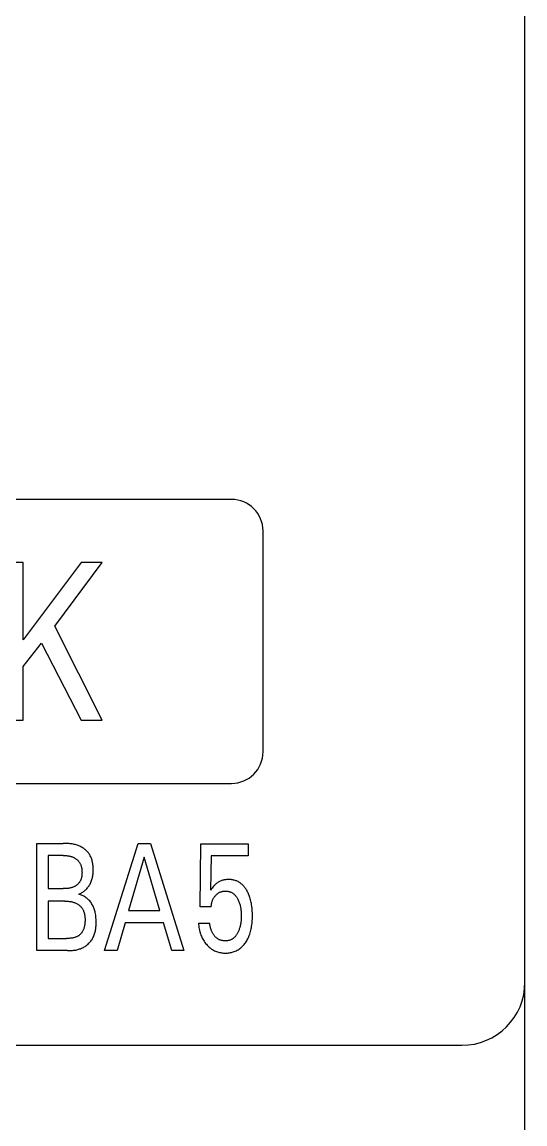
# Model space of a CAD drawing. Extents: x 0 to 420, y 0 to 297.
# Drawn here: x 200.33 to 208.3, y 184.93 to 202.39 of the extents above; entities that cross this region are included whole.
import ezdxf

# ---------------------------------------------------------------- set-up
doc = ezdxf.new("R2010")
doc.units = 0
doc.header["$LTSCALE"] = 23.1
doc.layers.add('10000_FRONT', color=7, linetype='CONTINUOUS')

msp = doc.modelspace()

# ---------------------------------------------------------------- linework, layer by layer
at = {"layer": '10000_FRONT', "color": 7, "linetype": 'CONTINUOUS'}
for p, q in [((208.298, 164.673), (208.298, 252.673)), ((203.648, 194.823), (196.148, 194.823)), ((204.148, 190.823), (204.148, 194.323)), ((200.348, 193.823), (200.098, 193.823)), ((201.264, 193.823), (200.348, 192.599)), ((200.348, 192.599), (200.348, 193.823)), ((200.848, 192.812), (201.598, 193.823)), ((201.598, 193.823), (201.264, 193.823)), ((201.598, 191.323), (200.848, 192.812)), ((200.348, 192.174), (200.639, 192.546)), ((200.639, 192.546), (201.264, 191.323)), ((200.348, 191.323), (200.348, 192.174)), ((200.098, 191.323), (200.348, 191.323)), ((201.264, 191.323), (201.598, 191.323)), ((196.148, 190.323), (203.648, 190.323)), ((200.564, 187.673), (200.564, 189.373)), ((200.564, 189.373), (200.983, 189.373)), ((200.999, 189.373), (200.983, 189.373)), ((201.014, 189.372), (200.999, 189.373)), ((201.03, 189.372), (201.014, 189.372)), ((201.046, 189.371), (201.03, 189.372)), ((201.062, 189.37), (201.046, 189.371)), ((201.078, 189.369), (201.062, 189.37)), ((201.094, 189.367), (201.078, 189.369)), ((201.109, 189.365), (201.094, 189.367)), ((201.125, 189.363), (201.109, 189.365)), ((201.141, 189.36), (201.125, 189.363)), ((201.156, 189.357), (201.141, 189.36)), ((201.171, 189.353), (201.156, 189.357)), ((201.187, 189.349), (201.171, 189.353)), ((201.202, 189.344), (201.187, 189.349)), ((201.217, 189.339), (201.202, 189.344)), ((201.231, 189.333), (201.217, 189.339)), ((201.246, 189.326), (201.231, 189.333)), ((201.259, 189.32), (201.246, 189.326)), ((201.271, 189.313), (201.259, 189.32)), ((201.284, 189.306), (201.271, 189.313)), ((201.296, 189.298), (201.284, 189.306)), ((201.307, 189.29), (201.296, 189.298)), ((201.319, 189.282), (201.307, 189.29)), ((201.638, 187.673), (202.168, 189.373)), ((202.168, 189.373), (202.362, 189.373)), ((202.362, 189.373), (202.892, 187.673)), ((203.153, 188.369), (203.164, 189.363)), ((203.164, 189.363), (203.912, 189.363)), ((203.912, 189.363), (203.912, 189.177)), ((200.741, 189.18), (200.741, 188.655)), ((200.983, 189.18), (200.741, 189.18)), ((200.983, 189.18), (200.993, 189.18)), ((200.993, 189.18), (201.003, 189.18)), ((201.003, 189.18), (201.013, 189.179)), ((201.013, 189.179), (201.023, 189.179)), ((201.023, 189.179), (201.033, 189.178)), ((201.033, 189.178), (201.042, 189.177)), ((201.042, 189.177), (201.052, 189.176)), ((201.052, 189.176), (201.062, 189.175)), ((201.062, 189.175), (201.072, 189.173)), ((201.072, 189.173), (201.082, 189.171)), ((201.082, 189.171), (201.092, 189.169)), ((201.092, 189.169), (201.101, 189.167)), ((201.101, 189.167), (201.111, 189.164)), ((201.111, 189.164), (201.12, 189.161)), ((201.12, 189.161), (201.129, 189.158)), ((201.129, 189.158), (201.139, 189.154)), ((201.139, 189.154), (201.148, 189.15)), ((201.148, 189.15), (201.156, 189.145)), ((201.156, 189.145), (201.165, 189.141)), ((201.165, 189.141), (201.173, 189.135)), ((201.173, 189.135), (201.181, 189.13)), ((201.181, 189.13), (201.189, 189.124)), ((201.189, 189.124), (201.197, 189.118)), ((201.197, 189.118), (201.204, 189.112)), ((201.204, 189.112), (201.211, 189.105)), ((201.33, 189.273), (201.319, 189.282)), ((201.341, 189.263), (201.33, 189.273)), ((201.351, 189.254), (201.341, 189.263)), ((201.361, 189.244), (201.351, 189.254)), ((201.371, 189.233), (201.361, 189.244)), ((201.38, 189.222), (201.371, 189.233)), ((201.388, 189.211), (201.38, 189.222)), ((201.396, 189.199), (201.388, 189.211)), ((201.404, 189.187), (201.396, 189.199)), ((201.411, 189.174), (201.404, 189.187)), ((201.417, 189.161), (201.411, 189.174)), ((201.423, 189.148), (201.417, 189.161)), ((201.429, 189.134), (201.423, 189.148)), ((201.434, 189.12), (201.429, 189.134)), ((201.438, 189.106), (201.434, 189.12)), ((202.266, 189.153), (202.018, 188.309)), ((202.514, 188.309), (202.266, 189.153)), ((203.326, 189.177), (203.316, 188.63)), ((203.912, 189.177), (203.326, 189.177)), ((201.211, 189.105), (201.218, 189.098)), ((201.218, 189.098), (201.224, 189.091)), ((201.224, 189.091), (201.23, 189.083)), ((201.23, 189.083), (201.236, 189.076)), ((201.236, 189.076), (201.242, 189.068)), ((201.242, 189.068), (201.247, 189.059)), ((201.247, 189.059), (201.251, 189.051)), ((201.251, 189.051), (201.255, 189.042)), ((201.255, 189.042), (201.259, 189.034)), ((201.259, 189.034), (201.263, 189.025)), ((201.263, 189.025), (201.266, 189.016)), ((201.266, 189.016), (201.268, 189.006)), ((201.268, 189.006), (201.271, 188.997)), ((201.271, 188.997), (201.273, 188.987)), ((201.273, 188.987), (201.275, 188.978)), ((201.275, 188.978), (201.276, 188.968)), ((201.276, 188.968), (201.277, 188.958)), ((201.277, 188.958), (201.278, 188.949)), ((201.278, 188.949), (201.279, 188.939)), ((201.279, 188.939), (201.279, 188.929)), ((201.442, 189.091), (201.438, 189.106)), ((201.445, 189.076), (201.442, 189.091)), ((201.448, 189.062), (201.445, 189.076)), ((201.45, 189.047), (201.448, 189.062)), ((201.452, 189.032), (201.45, 189.047)), ((201.454, 189.017), (201.452, 189.032)), ((201.455, 189.001), (201.454, 189.017)), ((201.456, 188.986), (201.455, 189.001)), ((201.456, 188.971), (201.456, 188.986)), ((201.456, 188.956), (201.456, 188.971)), ((201.456, 188.94), (201.456, 188.956)), ((201.456, 188.924), (201.456, 188.94)), ((201.242, 188.76), (201.237, 188.753)), ((201.247, 188.768), (201.242, 188.76)), ((201.251, 188.775), (201.247, 188.768)), ((201.255, 188.783), (201.251, 188.775)), ((201.259, 188.792), (201.255, 188.783)), ((201.262, 188.8), (201.259, 188.792)), ((201.265, 188.808), (201.262, 188.8)), ((201.268, 188.817), (201.265, 188.808)), ((201.27, 188.826), (201.268, 188.817)), ((201.272, 188.835), (201.27, 188.826)), ((201.274, 188.844), (201.272, 188.835)), ((201.276, 188.853), (201.274, 188.844)), ((201.277, 188.862), (201.276, 188.853)), ((201.278, 188.871), (201.277, 188.862)), ((201.279, 188.89), (201.278, 188.881)), ((201.278, 188.881), (201.278, 188.871)), ((201.279, 188.929), (201.28, 188.919)), ((201.28, 188.909), (201.279, 188.899)), ((201.279, 188.899), (201.279, 188.89)), ((201.28, 188.919), (201.28, 188.909)), ((201.42, 188.755), (201.426, 188.769)), ((201.426, 188.769), (201.431, 188.783)), ((201.431, 188.783), (201.436, 188.798)), ((201.436, 188.798), (201.44, 188.814)), ((201.44, 188.814), (201.444, 188.829)), ((201.444, 188.829), (201.447, 188.844)), ((201.447, 188.844), (201.45, 188.86)), ((201.45, 188.86), (201.452, 188.876)), ((201.452, 188.876), (201.454, 188.892)), ((201.454, 188.892), (201.455, 188.908)), ((201.455, 188.908), (201.456, 188.924)), ((203.447, 188.762), (203.436, 188.756)), ((203.459, 188.768), (203.447, 188.762)), ((203.47, 188.774), (203.459, 188.768)), ((203.482, 188.779), (203.47, 188.774)), ((203.495, 188.784), (203.482, 188.779)), ((203.507, 188.787), (203.495, 188.784)), ((203.52, 188.791), (203.507, 188.787)), ((203.531, 188.793), (203.52, 188.791)), ((203.543, 188.796), (203.531, 188.793)), ((203.555, 188.797), (203.543, 188.796)), ((203.567, 188.799), (203.555, 188.797)), ((203.579, 188.8), (203.567, 188.799)), ((203.591, 188.8), (203.579, 188.8)), ((203.603, 188.8), (203.591, 188.8)), ((203.616, 188.8), (203.603, 188.8)), ((203.629, 188.799), (203.616, 188.8)), ((203.641, 188.798), (203.629, 188.799)), ((203.654, 188.797), (203.641, 188.798)), ((203.667, 188.795), (203.654, 188.797)), ((203.68, 188.792), (203.667, 188.795)), ((203.692, 188.789), (203.68, 188.792)), ((203.705, 188.786), (203.692, 188.789)), ((203.717, 188.781), (203.705, 188.786)), ((203.729, 188.777), (203.717, 188.781)), ((203.74, 188.772), (203.729, 188.777)), ((203.751, 188.766), (203.74, 188.772)), ((203.762, 188.76), (203.751, 188.766)), ((203.773, 188.754), (203.762, 188.76)), ((200.741, 188.655), (200.983, 188.655)), ((200.993, 188.655), (200.983, 188.655)), ((201.004, 188.655), (200.993, 188.655)), ((201.014, 188.655), (201.004, 188.655)), ((201.025, 188.656), (201.014, 188.655)), ((201.035, 188.656), (201.025, 188.656)), ((201.046, 188.657), (201.035, 188.656)), ((201.056, 188.659), (201.046, 188.657)), ((201.067, 188.66), (201.056, 188.659)), ((201.077, 188.662), (201.067, 188.66)), ((201.088, 188.664), (201.077, 188.662)), ((201.098, 188.666), (201.088, 188.664)), ((201.108, 188.669), (201.098, 188.666)), ((201.118, 188.672), (201.108, 188.669)), ((201.128, 188.675), (201.118, 188.672)), ((201.138, 188.679), (201.128, 188.675)), ((201.148, 188.683), (201.138, 188.679)), ((201.156, 188.687), (201.148, 188.683)), ((201.164, 188.691), (201.156, 188.687)), ((201.171, 188.695), (201.164, 188.691)), ((201.179, 188.7), (201.171, 188.695)), ((201.186, 188.705), (201.179, 188.7)), ((201.193, 188.71), (201.186, 188.705)), ((201.2, 188.715), (201.193, 188.71)), ((201.207, 188.721), (201.2, 188.715)), ((201.214, 188.727), (201.207, 188.721)), ((201.22, 188.733), (201.214, 188.727)), ((201.226, 188.74), (201.22, 188.733)), ((201.232, 188.746), (201.226, 188.74)), ((201.237, 188.753), (201.232, 188.746)), ((201.255, 188.58), (201.267, 188.586)), ((201.267, 188.586), (201.279, 188.593)), ((201.279, 188.593), (201.291, 188.6)), ((201.291, 188.6), (201.303, 188.608)), ((201.303, 188.608), (201.314, 188.616)), ((201.314, 188.616), (201.325, 188.625)), ((201.325, 188.625), (201.335, 188.634)), ((201.335, 188.634), (201.345, 188.644)), ((201.345, 188.644), (201.355, 188.654)), ((201.355, 188.654), (201.365, 188.666)), ((201.365, 188.666), (201.374, 188.677)), ((201.374, 188.677), (201.383, 188.69)), ((201.383, 188.69), (201.392, 188.702)), ((201.392, 188.702), (201.399, 188.715)), ((201.399, 188.715), (201.407, 188.728)), ((201.407, 188.728), (201.414, 188.742)), ((201.414, 188.742), (201.42, 188.755)), ((203.328, 188.647), (203.316, 188.63)), ((203.341, 188.664), (203.328, 188.647)), ((203.352, 188.678), (203.341, 188.664)), ((203.364, 188.692), (203.352, 188.678)), ((203.37, 188.7), (203.364, 188.692)), ((203.377, 188.707), (203.37, 188.7)), ((203.385, 188.715), (203.377, 188.707)), ((203.394, 188.724), (203.385, 188.715)), ((203.404, 188.732), (203.394, 188.724)), ((203.414, 188.741), (203.404, 188.732)), ((203.425, 188.748), (203.414, 188.741)), ((203.436, 188.756), (203.425, 188.748)), ((203.436, 188.583), (203.444, 188.588)), ((203.444, 188.588), (203.452, 188.593)), ((203.452, 188.593), (203.46, 188.597)), ((203.46, 188.597), (203.469, 188.601)), ((203.469, 188.601), (203.477, 188.604)), ((203.477, 188.604), (203.486, 188.607)), ((203.486, 188.607), (203.495, 188.61)), ((203.495, 188.61), (203.504, 188.612)), ((203.504, 188.612), (203.513, 188.614)), ((203.513, 188.614), (203.523, 188.615)), ((203.523, 188.615), (203.532, 188.616)), ((203.532, 188.616), (203.542, 188.617)), ((203.542, 188.617), (203.551, 188.617)), ((203.551, 188.617), (203.561, 188.617)), ((203.561, 188.617), (203.571, 188.616)), ((203.571, 188.616), (203.58, 188.616)), ((203.58, 188.616), (203.59, 188.614)), ((203.59, 188.614), (203.6, 188.612)), ((203.6, 188.612), (203.609, 188.61)), ((203.609, 188.61), (203.618, 188.607)), ((203.618, 188.607), (203.627, 188.604)), ((203.627, 188.604), (203.636, 188.601)), ((203.636, 188.601), (203.645, 188.597)), ((203.645, 188.597), (203.653, 188.592)), ((203.653, 188.592), (203.661, 188.587)), ((203.661, 188.587), (203.669, 188.582)), ((203.783, 188.747), (203.773, 188.754)), ((203.793, 188.74), (203.783, 188.747)), ((203.803, 188.732), (203.793, 188.74)), ((203.813, 188.724), (203.803, 188.732)), ((203.823, 188.715), (203.813, 188.724)), ((203.832, 188.706), (203.823, 188.715)), ((203.841, 188.696), (203.832, 188.706)), ((203.85, 188.685), (203.841, 188.696)), ((203.859, 188.675), (203.85, 188.685)), ((203.867, 188.664), (203.859, 188.675)), ((203.875, 188.652), (203.867, 188.664)), ((203.882, 188.641), (203.875, 188.652)), ((203.889, 188.629), (203.882, 188.641)), ((203.897, 188.616), (203.889, 188.629)), ((203.904, 188.602), (203.897, 188.616)), ((203.911, 188.588), (203.904, 188.602)), ((203.918, 188.574), (203.911, 188.588)), ((200.741, 188.457), (200.741, 187.865)), ((201.005, 188.457), (200.741, 188.457)), ((201.005, 188.457), (201.016, 188.457)), ((201.016, 188.457), (201.028, 188.457)), ((201.028, 188.457), (201.039, 188.456)), ((201.039, 188.456), (201.051, 188.456)), ((201.051, 188.456), (201.062, 188.455)), ((201.062, 188.455), (201.074, 188.454)), ((201.074, 188.454), (201.085, 188.452)), ((201.085, 188.452), (201.096, 188.451)), ((201.096, 188.451), (201.108, 188.449)), ((201.108, 188.449), (201.119, 188.446)), ((201.119, 188.446), (201.13, 188.444)), ((201.13, 188.444), (201.141, 188.441)), ((201.141, 188.441), (201.152, 188.437)), ((201.152, 188.437), (201.163, 188.434)), ((201.163, 188.434), (201.173, 188.429)), ((201.173, 188.429), (201.184, 188.424)), ((201.184, 188.424), (201.193, 188.42)), ((201.193, 188.42), (201.202, 188.415)), ((201.202, 188.415), (201.212, 188.409)), ((201.228, 188.569), (201.242, 188.574)), ((201.242, 188.565), (201.228, 188.569)), ((201.242, 188.574), (201.255, 188.58)), ((201.256, 188.559), (201.242, 188.565)), ((201.27, 188.554), (201.256, 188.559)), ((201.284, 188.548), (201.27, 188.554)), ((201.297, 188.541), (201.284, 188.548)), ((201.309, 188.534), (201.297, 188.541)), ((201.322, 188.527), (201.309, 188.534)), ((201.334, 188.519), (201.322, 188.527)), ((201.345, 188.511), (201.334, 188.519)), ((201.357, 188.502), (201.345, 188.511)), ((201.368, 188.493), (201.357, 188.502)), ((201.378, 188.484), (201.368, 188.493)), ((201.39, 188.472), (201.378, 188.484)), ((201.401, 188.46), (201.39, 188.472)), ((201.412, 188.447), (201.401, 188.46)), ((201.422, 188.434), (201.412, 188.447)), ((201.431, 188.42), (201.422, 188.434)), ((201.44, 188.406), (201.431, 188.42)), ((203.33, 188.405), (203.333, 188.417)), ((203.333, 188.417), (203.335, 188.429)), ((203.335, 188.429), (203.338, 188.441)), ((203.338, 188.441), (203.342, 188.451)), ((203.342, 188.451), (203.345, 188.462)), ((203.345, 188.462), (203.349, 188.472)), ((203.349, 188.472), (203.353, 188.482)), ((203.353, 188.482), (203.358, 188.492)), ((203.358, 188.492), (203.363, 188.502)), ((203.363, 188.502), (203.368, 188.511)), ((203.368, 188.511), (203.374, 188.52)), ((203.374, 188.52), (203.38, 188.528)), ((203.38, 188.528), (203.386, 188.536)), ((203.386, 188.536), (203.393, 188.544)), ((203.393, 188.544), (203.4, 188.552)), ((203.4, 188.552), (203.407, 188.559)), ((203.407, 188.559), (203.414, 188.565)), ((203.414, 188.565), (203.421, 188.572)), ((203.421, 188.572), (203.429, 188.578)), ((203.429, 188.578), (203.436, 188.583)), ((203.669, 188.582), (203.676, 188.577)), ((203.676, 188.577), (203.684, 188.571)), ((203.684, 188.571), (203.691, 188.565)), ((203.691, 188.565), (203.698, 188.558)), ((203.698, 188.558), (203.706, 188.55)), ((203.706, 188.55), (203.712, 188.542)), ((203.712, 188.542), (203.719, 188.534)), ((203.719, 188.534), (203.725, 188.526)), ((203.725, 188.526), (203.731, 188.517)), ((203.731, 188.517), (203.736, 188.508)), ((203.736, 188.508), (203.742, 188.499)), ((203.742, 188.499), (203.749, 188.487)), ((203.749, 188.487), (203.755, 188.474)), ((203.755, 188.474), (203.761, 188.461)), ((203.761, 188.461), (203.766, 188.448)), ((203.766, 188.448), (203.771, 188.435)), ((203.771, 188.435), (203.776, 188.422)), ((203.776, 188.422), (203.78, 188.409)), ((203.924, 188.559), (203.918, 188.574)), ((203.929, 188.545), (203.924, 188.559)), ((203.935, 188.53), (203.929, 188.545)), ((203.94, 188.515), (203.935, 188.53)), ((203.945, 188.496), (203.94, 188.515)), ((203.951, 188.477), (203.945, 188.496)), ((203.955, 188.458), (203.951, 188.477)), ((203.96, 188.438), (203.955, 188.458)), ((203.963, 188.419), (203.96, 188.438)), ((203.967, 188.399), (203.963, 188.419)), ((201.212, 188.409), (201.22, 188.403)), ((201.22, 188.403), (201.229, 188.397)), ((201.229, 188.397), (201.237, 188.39)), ((201.237, 188.39), (201.245, 188.383)), ((201.245, 188.383), (201.253, 188.376)), ((201.253, 188.376), (201.26, 188.369)), ((201.26, 188.369), (201.267, 188.361)), ((201.267, 188.361), (201.274, 188.353)), ((201.274, 188.353), (201.28, 188.344)), ((201.28, 188.344), (201.286, 188.336)), ((201.286, 188.336), (201.291, 188.327)), ((201.291, 188.327), (201.296, 188.318)), ((201.296, 188.318), (201.301, 188.308)), ((201.301, 188.308), (201.305, 188.299)), ((201.305, 188.299), (201.309, 188.289)), ((201.309, 188.289), (201.312, 188.279)), ((201.312, 188.279), (201.315, 188.269)), ((201.315, 188.269), (201.317, 188.259)), ((201.317, 188.259), (201.319, 188.249)), ((201.319, 188.249), (201.321, 188.238)), ((201.321, 188.238), (201.323, 188.228)), ((201.448, 188.392), (201.44, 188.406)), ((201.455, 188.378), (201.448, 188.392)), ((201.462, 188.364), (201.455, 188.378)), ((201.468, 188.35), (201.462, 188.364)), ((201.473, 188.335), (201.468, 188.35)), ((201.478, 188.32), (201.473, 188.335)), ((201.483, 188.305), (201.478, 188.32)), ((201.486, 188.29), (201.483, 188.305)), ((201.49, 188.275), (201.486, 188.29)), ((201.494, 188.255), (201.49, 188.275)), ((201.497, 188.235), (201.494, 188.255)), ((202.018, 188.309), (202.514, 188.309)), ((203.326, 188.369), (203.153, 188.369)), ((203.326, 188.369), (203.327, 188.381)), ((203.327, 188.381), (203.329, 188.393)), ((203.329, 188.393), (203.33, 188.405)), ((203.78, 188.409), (203.783, 188.396)), ((203.783, 188.396), (203.787, 188.383)), ((203.787, 188.383), (203.789, 188.37)), ((203.789, 188.37), (203.792, 188.357)), ((203.792, 188.357), (203.794, 188.344)), ((203.794, 188.344), (203.796, 188.33)), ((203.796, 188.33), (203.798, 188.313)), ((203.798, 188.313), (203.8, 188.296)), ((203.8, 188.296), (203.802, 188.278)), ((203.802, 188.278), (203.802, 188.261)), ((203.802, 188.261), (203.803, 188.243)), ((203.803, 188.243), (203.803, 188.226)), ((203.97, 188.38), (203.967, 188.399)), ((203.972, 188.364), (203.97, 188.38)), ((203.974, 188.349), (203.972, 188.364)), ((203.976, 188.324), (203.974, 188.349)), ((203.978, 188.299), (203.976, 188.324)), ((203.979, 188.273), (203.978, 188.299)), ((203.98, 188.248), (203.979, 188.273)), ((203.98, 188.223), (203.98, 188.248)), ((201.32, 188.073), (201.318, 188.061)), ((201.322, 188.086), (201.32, 188.073)), ((201.324, 188.099), (201.322, 188.086)), ((201.323, 188.228), (201.324, 188.217)), ((201.324, 188.217), (201.325, 188.207)), ((201.325, 188.112), (201.324, 188.099)), ((201.325, 188.207), (201.326, 188.196)), ((201.326, 188.125), (201.325, 188.112)), ((201.326, 188.196), (201.327, 188.185)), ((201.327, 188.138), (201.326, 188.125)), ((201.327, 188.185), (201.327, 188.175)), ((201.327, 188.175), (201.327, 188.164)), ((201.327, 188.164), (201.327, 188.151)), ((201.327, 188.151), (201.327, 188.138)), ((201.5, 188.215), (201.497, 188.235)), ((201.501, 188.194), (201.5, 188.215)), ((201.503, 188.174), (201.501, 188.194)), ((201.501, 188.05), (201.502, 188.067)), ((201.502, 188.067), (201.503, 188.083)), ((201.504, 188.154), (201.503, 188.174)), ((201.503, 188.083), (201.504, 188.1)), ((201.504, 188.133), (201.504, 188.154)), ((201.504, 188.116), (201.504, 188.133)), ((201.504, 188.1), (201.504, 188.116)), ((201.962, 188.116), (201.834, 187.673)), ((202.57, 188.116), (201.962, 188.116)), ((202.7, 187.673), (202.57, 188.116)), ((203.124, 188.11), (203.126, 188.087)), ((203.124, 188.11), (203.3, 188.11)), ((203.126, 188.087), (203.129, 188.064)), ((203.129, 188.064), (203.132, 188.041)), ((203.302, 188.099), (203.3, 188.11)), ((203.303, 188.088), (203.302, 188.099)), ((203.305, 188.077), (203.303, 188.088)), ((203.308, 188.066), (203.305, 188.077)), ((203.31, 188.055), (203.308, 188.066)), ((203.787, 188.067), (203.784, 188.054)), ((203.79, 188.08), (203.787, 188.067)), ((203.792, 188.093), (203.79, 188.08)), ((203.794, 188.107), (203.792, 188.093)), ((203.796, 188.12), (203.794, 188.107)), ((203.798, 188.13), (203.796, 188.12)), ((203.799, 188.141), (203.798, 188.13)), ((203.8, 188.158), (203.799, 188.141)), ((203.802, 188.175), (203.8, 188.158)), ((203.803, 188.209), (203.802, 188.192)), ((203.802, 188.192), (203.802, 188.175)), ((203.803, 188.226), (203.803, 188.209)), ((203.967, 188.057), (203.971, 188.081)), ((203.971, 188.081), (203.974, 188.104)), ((203.974, 188.104), (203.976, 188.128)), ((203.976, 188.128), (203.978, 188.152)), ((203.978, 188.152), (203.979, 188.176)), ((203.979, 188.176), (203.98, 188.199)), ((203.98, 188.199), (203.98, 188.223)), ((201.178, 187.886), (201.168, 187.883)), ((201.187, 187.89), (201.178, 187.886)), ((201.196, 187.894), (201.187, 187.89)), ((201.204, 187.897), (201.196, 187.894)), ((201.212, 187.901), (201.204, 187.897)), ((201.219, 187.906), (201.212, 187.901)), ((201.227, 187.91), (201.219, 187.906)), ((201.234, 187.915), (201.227, 187.91)), ((201.241, 187.921), (201.234, 187.915)), ((201.248, 187.927), (201.241, 187.921)), ((201.255, 187.934), (201.248, 187.927)), ((201.262, 187.941), (201.255, 187.934)), ((201.268, 187.948), (201.262, 187.941)), ((201.274, 187.955), (201.268, 187.948)), ((201.279, 187.963), (201.274, 187.955)), ((201.284, 187.971), (201.279, 187.963)), ((201.289, 187.979), (201.284, 187.971)), ((201.294, 187.989), (201.289, 187.979)), ((201.298, 187.999), (201.294, 187.989)), ((201.303, 188.009), (201.298, 187.999)), ((201.306, 188.019), (201.303, 188.009)), ((201.31, 188.029), (201.306, 188.019)), ((201.313, 188.04), (201.31, 188.029)), ((201.315, 188.05), (201.313, 188.04)), ((201.318, 188.061), (201.315, 188.05)), ((201.453, 187.877), (201.461, 187.892)), ((201.461, 187.892), (201.467, 187.907)), ((201.467, 187.907), (201.473, 187.922)), ((201.473, 187.922), (201.478, 187.937)), ((201.478, 187.937), (201.483, 187.953)), ((201.483, 187.953), (201.487, 187.969)), ((201.487, 187.969), (201.491, 187.985)), ((201.491, 187.985), (201.494, 188.001)), ((201.494, 188.001), (201.497, 188.017)), ((201.497, 188.017), (201.499, 188.034)), ((201.499, 188.034), (201.501, 188.05)), ((203.132, 188.041), (203.137, 188.018)), ((203.137, 188.018), (203.142, 187.995)), ((203.142, 187.995), (203.147, 187.972)), ((203.147, 187.972), (203.152, 187.954)), ((203.152, 187.954), (203.158, 187.937)), ((203.158, 187.937), (203.164, 187.92)), ((203.164, 187.92), (203.171, 187.903)), ((203.171, 187.903), (203.178, 187.887)), ((203.178, 187.887), (203.185, 187.871)), ((203.313, 188.043), (203.31, 188.055)), ((203.316, 188.032), (203.313, 188.043)), ((203.32, 188.02), (203.316, 188.032)), ((203.324, 188.009), (203.32, 188.02)), ((203.328, 187.997), (203.324, 188.009)), ((203.332, 187.986), (203.328, 187.997)), ((203.337, 187.975), (203.332, 187.986)), ((203.342, 187.964), (203.337, 187.975)), ((203.348, 187.953), (203.342, 187.964)), ((203.352, 187.945), (203.348, 187.953)), ((203.357, 187.937), (203.352, 187.945)), ((203.362, 187.929), (203.357, 187.937)), ((203.367, 187.921), (203.362, 187.929)), ((203.373, 187.914), (203.367, 187.921)), ((203.378, 187.906), (203.373, 187.914)), ((203.384, 187.899), (203.378, 187.906)), ((203.39, 187.893), (203.384, 187.899)), ((203.396, 187.886), (203.39, 187.893)), ((203.403, 187.88), (203.396, 187.886)), ((203.698, 187.888), (203.692, 187.881)), ((203.705, 187.894), (203.698, 187.888)), ((203.711, 187.902), (203.705, 187.894)), ((203.717, 187.909), (203.711, 187.902)), ((203.723, 187.917), (203.717, 187.909)), ((203.728, 187.924), (203.723, 187.917)), ((203.733, 187.932), (203.728, 187.924)), ((203.738, 187.94), (203.733, 187.932)), ((203.743, 187.949), (203.738, 187.94)), ((203.748, 187.959), (203.743, 187.949)), ((203.754, 187.97), (203.748, 187.959)), ((203.759, 187.982), (203.754, 187.97)), ((203.764, 187.993), (203.759, 187.982)), ((203.768, 188.004), (203.764, 187.993)), ((203.772, 188.016), (203.768, 188.004)), ((203.776, 188.028), (203.772, 188.016)), ((203.78, 188.041), (203.776, 188.028)), ((203.784, 188.054), (203.78, 188.041)), ((203.915, 187.88), (203.923, 187.897)), ((203.923, 187.897), (203.93, 187.915)), ((203.93, 187.915), (203.937, 187.935)), ((203.937, 187.935), (203.944, 187.955)), ((203.944, 187.955), (203.95, 187.975)), ((203.95, 187.975), (203.955, 187.995)), ((203.955, 187.995), (203.96, 188.016)), ((203.96, 188.016), (203.964, 188.036)), ((203.964, 188.036), (203.967, 188.057)), ((200.741, 187.865), (201.033, 187.865)), ((201.047, 187.866), (201.033, 187.865)), ((201.062, 187.866), (201.047, 187.866)), ((201.076, 187.867), (201.062, 187.866)), ((201.09, 187.868), (201.076, 187.867)), ((201.104, 187.87), (201.09, 187.868)), ((201.118, 187.872), (201.104, 187.87)), ((201.128, 187.873), (201.118, 187.872)), ((201.138, 187.875), (201.128, 187.873)), ((201.148, 187.878), (201.138, 187.875)), ((201.158, 187.88), (201.148, 187.878)), ((201.168, 187.883), (201.158, 187.88)), ((201.272, 187.71), (201.287, 187.717)), ((201.287, 187.717), (201.302, 187.724)), ((201.302, 187.724), (201.315, 187.731)), ((201.315, 187.731), (201.328, 187.74)), ((201.328, 187.74), (201.341, 187.748)), ((201.341, 187.748), (201.354, 187.758)), ((201.354, 187.758), (201.366, 187.768)), ((201.366, 187.768), (201.378, 187.778)), ((201.378, 187.778), (201.389, 187.789)), ((201.389, 187.789), (201.4, 187.801)), ((201.4, 187.801), (201.41, 187.812)), ((201.41, 187.812), (201.42, 187.825)), ((201.42, 187.825), (201.429, 187.837)), ((201.429, 187.837), (201.438, 187.85)), ((201.438, 187.85), (201.446, 187.864)), ((201.446, 187.864), (201.453, 187.877)), ((203.185, 187.871), (203.194, 187.855)), ((203.194, 187.855), (203.203, 187.837)), ((203.203, 187.837), (203.214, 187.821)), ((203.214, 187.821), (203.225, 187.804)), ((203.225, 187.804), (203.237, 187.788)), ((203.237, 187.788), (203.25, 187.773)), ((203.25, 187.773), (203.263, 187.758)), ((203.263, 187.758), (203.274, 187.747)), ((203.274, 187.747), (203.285, 187.736)), ((203.285, 187.736), (203.296, 187.726)), ((203.296, 187.726), (203.308, 187.716)), ((203.308, 187.716), (203.321, 187.707)), ((203.41, 187.874), (203.403, 187.88)), ((203.417, 187.868), (203.41, 187.874)), ((203.424, 187.863), (203.417, 187.868)), ((203.431, 187.858), (203.424, 187.863)), ((203.439, 187.854), (203.431, 187.858)), ((203.447, 187.85), (203.439, 187.854)), ((203.455, 187.846), (203.447, 187.85)), ((203.463, 187.843), (203.455, 187.846)), ((203.472, 187.84), (203.463, 187.843)), ((203.48, 187.837), (203.472, 187.84)), ((203.489, 187.834), (203.48, 187.837)), ((203.498, 187.832), (203.489, 187.834)), ((203.506, 187.831), (203.498, 187.832)), ((203.515, 187.829), (203.506, 187.831)), ((203.524, 187.828), (203.515, 187.829)), ((203.533, 187.827), (203.524, 187.828)), ((203.542, 187.827), (203.533, 187.827)), ((203.551, 187.827), (203.542, 187.827)), ((203.56, 187.827), (203.551, 187.827)), ((203.569, 187.828), (203.56, 187.827)), ((203.578, 187.828), (203.569, 187.828)), ((203.586, 187.829), (203.578, 187.828)), ((203.595, 187.831), (203.586, 187.829)), ((203.603, 187.833), (203.595, 187.831)), ((203.612, 187.835), (203.603, 187.833)), ((203.62, 187.837), (203.612, 187.835)), ((203.628, 187.84), (203.62, 187.837)), ((203.636, 187.844), (203.628, 187.84)), ((203.643, 187.847), (203.636, 187.844)), ((203.651, 187.851), (203.643, 187.847)), ((203.658, 187.855), (203.651, 187.851)), ((203.665, 187.86), (203.658, 187.855)), ((203.672, 187.865), (203.665, 187.86)), ((203.679, 187.87), (203.672, 187.865)), ((203.685, 187.875), (203.679, 187.87)), ((203.692, 187.881), (203.685, 187.875)), ((203.782, 187.706), (203.794, 187.716)), ((203.794, 187.716), (203.806, 187.726)), ((203.806, 187.726), (203.817, 187.737)), ((203.817, 187.737), (203.828, 187.748)), ((203.828, 187.748), (203.839, 187.76)), ((203.839, 187.76), (203.849, 187.772)), ((203.849, 187.772), (203.859, 187.784)), ((203.859, 187.784), (203.868, 187.797)), ((203.868, 187.797), (203.879, 187.813)), ((203.879, 187.813), (203.889, 187.829)), ((203.889, 187.829), (203.898, 187.845)), ((203.898, 187.845), (203.907, 187.862)), ((203.907, 187.862), (203.915, 187.88)), ((201.049, 187.673), (200.564, 187.673)), ((201.049, 187.673), (201.065, 187.673)), ((201.065, 187.673), (201.081, 187.673)), ((201.081, 187.673), (201.098, 187.674)), ((201.098, 187.674), (201.114, 187.675)), ((201.114, 187.675), (201.13, 187.676)), ((201.13, 187.676), (201.146, 187.678)), ((201.146, 187.678), (201.163, 187.68)), ((201.163, 187.68), (201.179, 187.683)), ((201.179, 187.683), (201.195, 187.686)), ((201.195, 187.686), (201.211, 187.69)), ((201.211, 187.69), (201.226, 187.694)), ((201.226, 187.694), (201.242, 187.699)), ((201.242, 187.699), (201.257, 187.704)), ((201.257, 187.704), (201.272, 187.71)), ((201.834, 187.673), (201.638, 187.673)), ((202.892, 187.673), (202.7, 187.673)), ((203.321, 187.707), (203.333, 187.698)), ((203.333, 187.698), (203.346, 187.689)), ((203.346, 187.689), (203.361, 187.68)), ((203.361, 187.68), (203.377, 187.672)), ((203.377, 187.672), (203.393, 187.665)), ((203.393, 187.665), (203.409, 187.659)), ((203.409, 187.659), (203.426, 187.653)), ((203.426, 187.653), (203.442, 187.648)), ((203.442, 187.648), (203.458, 187.644)), ((203.458, 187.644), (203.473, 187.641)), ((203.473, 187.641), (203.489, 187.638)), ((203.489, 187.638), (203.504, 187.637)), ((203.504, 187.637), (203.52, 187.635)), ((203.52, 187.635), (203.536, 187.634)), ((203.536, 187.634), (203.551, 187.634)), ((203.551, 187.634), (203.567, 187.634)), ((203.567, 187.634), (203.583, 187.635)), ((203.583, 187.635), (203.599, 187.636)), ((203.599, 187.636), (203.614, 187.638)), ((203.614, 187.638), (203.63, 187.641)), ((203.63, 187.641), (203.646, 187.644)), ((203.646, 187.644), (203.661, 187.648)), ((203.661, 187.648), (203.676, 187.652)), ((203.676, 187.652), (203.692, 187.658)), ((203.692, 187.658), (203.708, 187.664)), ((203.708, 187.664), (203.723, 187.671)), ((203.723, 187.671), (203.739, 187.679)), ((203.739, 187.679), (203.753, 187.687)), ((203.753, 187.687), (203.768, 187.697)), ((203.768, 187.697), (203.782, 187.706)), ((137.798, 186.173), (207.298, 186.173))]:
    msp.add_line(p, q, dxfattribs=at)
for centre, radius, start, end in [((203.648, 194.323), 0.5, 0, 90), ((203.648, 190.823), 0.5, 270, 360), ((207.298, 187.173), 1, 270, 360)]:
    msp.add_arc(centre, radius, start, end, dxfattribs=at)

doc.saveas('drawing.dxf')
